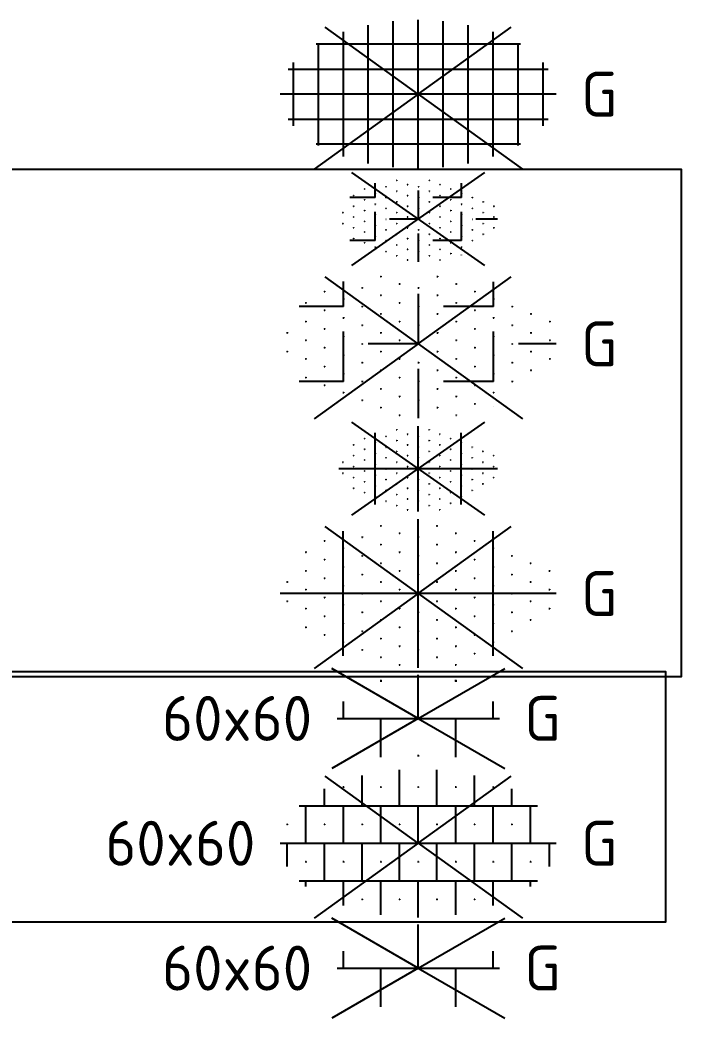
# Model space of a CAD drawing. Header units: metres. Extents: x -77 to 448, y 4806 to 5239.
# Drawn here: x 95.46 to 100.76, y 5052.04 to 5060.03 of the extents above; entities that cross this region are included whole.
import ezdxf
from ezdxf.enums import TextEntityAlignment as Align

# ---------------------------------------------------------------- set-up
doc = ezdxf.new("R2010")
doc.units = ezdxf.units.M
doc.layers.add('V-WE-VH-OPENVERHARDING_STRAATBAKSTEEN-S', color=90, linetype='Continuous', lineweight=25)
doc.styles.add('NLCS-ISO', font='NLCS-ISO.ttf')

# ---------------------------------------------------------------- blocks, each defined once
blk = doc.blocks.new('V-SVH-TEGEL_600X600_LINT_KL-SO')
for p, q in [((0, 0), (-3.464, 2)), ((0, 0), (3.464, 2)), ((0, 0), (0, 1.75)), ((-3, 0), (-3, 0.673)), ((3, 0), (3, 0.673)), ((0, 0), (-3.464, -2)), ((-3.25, 0), (3.25, 0)), ((-1.5, -1.552), (-1.5, 0)), ((0, 0), (3.464, -2)), ((1.5, -1.552), (1.5, 0))]:
    blk.add_line(p, q)
at = {"style": 'NLCS-ISO'}
blk.add_attdef('FORMAAT', text='', height=1.8, dxfattribs=at).set_placement((-4.25, 0), align=Align.MIDDLE_RIGHT)
blk.add_attdef('KLEUR', text='', height=1.8, dxfattribs=at).set_placement((4.25, 0), align=Align.MIDDLE_LEFT)
at = {"style": 'NLCS-ISO', "flags": 1}
blk.add_attdef('FUNCTIE', text='', height=1.8, dxfattribs=at).set_placement((0, -2.75), align=Align.TOP_CENTER)
blk = doc.blocks.new('V-SVH-TEGEL_600X600_LINT_STIP-SO')
for p, q in [((-0.75, 1.5), (-0.75, 2.947)), ((0.75, 1.5), (0.75, 2.947)), ((0, 0), (-3.728, 2.684)), ((-2.25, 1.5), (-2.25, 2.717)), ((0, 0), (3.728, 2.684)), ((2.25, 1.5), (2.25, 2.717)), ((-3.75, 1.5), (-3.75, 2.185)), ((-2.985, 2.25), (-3.015, 2.25)), ((-3, 2.265), (-3, 2.235)), ((-1.485, 2.25), (-1.515, 2.25)), ((-1.5, 2.265), (-1.5, 2.235)), ((0.015, 2.25), (-0.015, 2.25)), ((0, 2.265), (0, 2.235)), ((1.515, 2.25), (1.485, 2.25)), ((1.5, 2.265), (1.5, 2.235)), ((3.015, 2.25), (2.985, 2.25)), ((3, 2.265), (3, 2.235)), ((3.75, 1.5), (3.75, 2.185)), ((-4.771, 1.5), (4.771, 1.5)), ((-4.5, 0), (-4.5, 1.5)), ((-3, 0), (-3, 1.5)), ((-1.5, 0), (-1.5, 1.5)), ((0, 0), (0, 1.5)), ((1.5, 0), (1.5, 1.5)), ((3, 0), (3, 1.5)), ((4.5, 0), (4.5, 1.5)), ((-5.235, 0.75), (-5.265, 0.75)), ((-5.25, 0.765), (-5.25, 0.735)), ((-3.735, 0.75), (-3.765, 0.75)), ((-3.75, 0.765), (-3.75, 0.735)), ((-2.235, 0.75), (-2.265, 0.75)), ((-2.25, 0.765), (-2.25, 0.735)), ((-0.735, 0.75), (-0.765, 0.75)), ((-0.75, 0.765), (-0.75, 0.735)), ((0.765, 0.75), (0.735, 0.75)), ((0.75, 0.765), (0.75, 0.735)), ((2.265, 0.75), (2.235, 0.75)), ((2.25, 0.765), (2.25, 0.735)), ((3.765, 0.75), (3.735, 0.75)), ((3.75, 0.765), (3.75, 0.735)), ((-5.525, 0), (5.525, 0)), ((-5.25, -0.927), (-5.25, 0)), ((0, 0), (-4.172, -3.003)), ((-3.75, -1.5), (-3.75, 0)), ((-2.25, -1.5), (-2.25, 0)), ((-0.75, -1.5), (-0.75, 0)), ((0.75, -1.5), (0.75, 0)), ((2.25, -1.5), (2.25, 0)), ((3.75, -1.5), (3.75, 0)), ((5.25, -0.927), (5.25, 0)), ((0, 0), (4.172, -3.003)), ((-4.485, -0.75), (-4.515, -0.75)), ((-4.5, -0.735), (-4.5, -0.765)), ((-2.985, -0.75), (-3.015, -0.75)), ((-3, -0.735), (-3, -0.765)), ((-1.485, -0.75), (-1.515, -0.75)), ((-1.5, -0.735), (-1.5, -0.765)), ((0.015, -0.75), (-0.015, -0.75)), ((0, -0.735), (0, -0.765)), ((1.515, -0.75), (1.485, -0.75)), ((1.5, -0.735), (1.5, -0.765)), ((3.015, -0.75), (2.985, -0.75)), ((3, -0.735), (3, -0.765)), ((4.515, -0.75), (4.485, -0.75)), ((4.5, -0.735), (4.5, -0.765)), ((-4.771, -1.5), (4.771, -1.5)), ((-4.5, -1.726), (-4.5, -1.5)), ((-3, -2.498), (-3, -1.5)), ((-1.5, -2.863), (-1.5, -1.5)), ((0, -2.975), (0, -1.5)), ((1.5, -2.863), (1.5, -1.5)), ((3, -2.498), (3, -1.5)), ((4.5, -1.726), (4.5, -1.5)), ((-2.235, -2.25), (-2.265, -2.25)), ((-2.25, -2.235), (-2.25, -2.265)), ((-0.735, -2.25), (-0.765, -2.25)), ((-0.75, -2.235), (-0.75, -2.265)), ((0.765, -2.25), (0.735, -2.25)), ((0.75, -2.235), (0.75, -2.265)), ((2.265, -2.25), (2.235, -2.25)), ((2.25, -2.235), (2.25, -2.265))]:
    blk.add_line(p, q)
at = {"style": 'NLCS-ISO'}
blk.add_attdef('FORMAAT', text='', height=1.8, dxfattribs=at).set_placement((-6.525, 0), align=Align.MIDDLE_RIGHT)
blk.add_attdef('KLEUR', text='', height=1.8, dxfattribs=at).set_placement((6.525, 0), align=Align.MIDDLE_LEFT)
at = {"style": 'NLCS-ISO', "flags": 1}
blk.add_attdef('FUNCTIE', text='', height=1.8, dxfattribs=at).set_placement((0, -3.75), align=Align.TOP_CENTER)
blk = doc.blocks.new('V-SVH-TEGEL_600X600_LINT_STIP_KL-SO')
for p, q in [((0, 0), (-3.464, 2)), ((0, 0), (3.464, 2)), ((0, 0), (0, 1.75)), ((-1.471, 1.5), (-1.529, 1.5)), ((-1.5, 1.529), (-1.5, 1.471)), ((1.529, 1.5), (1.471, 1.5)), ((1.5, 1.529), (1.5, 1.471)), ((-3, 0), (-3, 0.673)), ((3, 0), (3, 0.673)), ((0, 0), (-3.464, -2)), ((-3.25, 0), (3.25, 0)), ((-1.5, -1.552), (-1.5, 0)), ((0, 0), (3.464, -2)), ((1.5, -1.552), (1.5, 0)), ((0.029, -1.5), (-0.029, -1.5)), ((0, -1.471), (0, -1.529))]:
    blk.add_line(p, q)
at = {"style": 'NLCS-ISO'}
blk.add_attdef('FORMAAT', text='', height=1.8, dxfattribs=at).set_placement((-4.25, 0), align=Align.MIDDLE_RIGHT)
blk.add_attdef('KLEUR', text='', height=1.8, dxfattribs=at).set_placement((4.25, 0), align=Align.MIDDLE_LEFT)
at = {"style": 'NLCS-ISO', "flags": 1}
blk.add_attdef('FUNCTIE', text='', height=1.8, dxfattribs=at).set_placement((0, -2.75), align=Align.TOP_CENTER)
blk = doc.blocks.new('V-SVH-TEGEL_BLOK_STIP_01-SO')
for p, q in [((0, 0.0152), (0, 2.975)), ((0, 0), (-3.7279, 2.6839)), ((-3.0002, 0.0152), (-3.0002, 2.4982)), ((-1.5152, 2.7152), (-1.4852, 2.7152)), ((-1.5002, 2.7302), (-1.5002, 2.7002)), ((-0.7652, 2.4152), (-0.7352, 2.4152)), ((-0.7502, 2.4302), (-0.7502, 2.4002)), ((0, 0), (3.7279, 2.6839)), ((0.735, 2.7152), (0.765, 2.7152)), ((0.75, 2.7302), (0.75, 2.7002)), ((1.485, 2.4152), (1.515, 2.4152)), ((1.5, 2.4302), (1.5, 2.4002)), ((3, 0.0152), (3, 2.4982)), ((-3.7652, 2.1152), (-3.7352, 2.1152)), ((-3.7502, 2.1302), (-3.7502, 2.1002)), ((-2.2652, 2.2652), (-2.2352, 2.2652)), ((-2.2502, 2.2802), (-2.2502, 2.2502)), ((-0.0152, 2.2652), (-0.0002, 2.2652)), ((0, 2.2802), (0, 2.2502)), ((0, 2.2652), (0.015, 2.2652)), ((2.235, 2.1152), (2.265, 2.1152)), ((2.25, 2.1302), (2.25, 2.1002)), ((-4.5152, 1.6652), (-4.4852, 1.6652)), ((-4.5002, 1.6802), (-4.5002, 1.6502)), ((-3.0152, 1.8152), (-2.9852, 1.8152)), ((-3.0002, 1.8302), (-3.0002, 1.8002)), ((-1.5152, 1.9652), (-1.4852, 1.9652)), ((-1.5002, 1.9802), (-1.5002, 1.9502)), ((-0.7652, 1.6652), (-0.7352, 1.6652)), ((-0.7502, 1.6802), (-0.7502, 1.6502)), ((0.735, 1.9652), (0.765, 1.9652)), ((0.75, 1.9802), (0.75, 1.9502)), ((1.485, 1.6652), (1.515, 1.6652)), ((1.5, 1.6802), (1.5, 1.6502)), ((2.985, 1.8152), (3.015, 1.8152)), ((3, 1.8302), (3, 1.8002)), ((-3.7652, 1.3652), (-3.7352, 1.3652)), ((-3.7502, 1.3802), (-3.7502, 1.3502)), ((-2.2652, 1.5152), (-2.2352, 1.5152)), ((-2.2502, 1.5302), (-2.2502, 1.5002)), ((-1.5152, 1.2152), (-1.4852, 1.2152)), ((-1.5002, 1.2302), (-1.5002, 1.2002)), ((-0.0152, 1.5152), (-0.0002, 1.5152)), ((0, 1.5302), (0, 1.5002)), ((0, 1.5152), (0.015, 1.5152)), ((0.735, 1.2152), (0.765, 1.2152)), ((0.75, 1.2302), (0.75, 1.2002)), ((2.235, 1.3652), (2.265, 1.3652)), ((2.25, 1.3802), (2.25, 1.3502)), ((3.735, 1.5152), (3.765, 1.5152)), ((3.75, 1.5302), (3.75, 1.5002)), ((4.485, 1.2152), (4.515, 1.2152)), ((4.5, 1.2302), (4.5, 1.2002)), ((-4.5152, 0.9152), (-4.4852, 0.9152)), ((-4.5002, 0.9302), (-4.5002, 0.9002)), ((-3.0152, 1.0652), (-2.9852, 1.0652)), ((-3.0002, 1.0802), (-3.0002, 1.0502)), ((-0.7652, 0.9152), (-0.7352, 0.9152)), ((-0.7502, 0.9302), (-0.7502, 0.9002)), ((1.485, 0.9152), (1.515, 0.9152)), ((1.5, 0.9302), (1.5, 0.9002)), ((2.985, 1.0652), (3.015, 1.0652)), ((3, 1.0802), (3, 1.0502)), ((5.235, 0.9152), (5.265, 0.9152)), ((5.25, 0.9302), (5.25, 0.9002)), ((-5.2652, 0.4652), (-5.2352, 0.4652)), ((-5.2502, 0.4802), (-5.2502, 0.4502)), ((-3.7652, 0.6152), (-3.7352, 0.6152)), ((-3.7502, 0.6302), (-3.7502, 0.6002)), ((-2.2652, 0.7652), (-2.2352, 0.7652)), ((-2.2502, 0.7802), (-2.2502, 0.7502)), ((-1.5152, 0.4652), (-1.4852, 0.4652)), ((-1.5002, 0.4802), (-1.5002, 0.4502)), ((-0.0152, 0.7652), (-0.0002, 0.7652)), ((0, 0.7802), (0, 0.7502)), ((0, 0.7652), (0.015, 0.7652)), ((0.735, 0.4652), (0.765, 0.4652)), ((0.75, 0.4802), (0.75, 0.4502)), ((2.235, 0.6152), (2.265, 0.6152)), ((2.25, 0.6302), (2.25, 0.6002)), ((3.735, 0.7652), (3.765, 0.7652)), ((3.75, 0.7802), (3.75, 0.7502)), ((4.485, 0.4652), (4.515, 0.4652)), ((4.5, 0.4802), (4.5, 0.4502)), ((-4.5152, 0.1652), (-4.4852, 0.1652)), ((-4.5002, 0.1802), (-4.5002, 0.1502)), ((0, 0), (-4.1718, -3.0035)), ((-3.0152, 0.3152), (-2.9852, 0.3152)), ((-3.0002, 0.3302), (-3.0002, 0.3002)), ((-3.0002, -2.4982), (-3.0002, 0)), ((-2.2652, 0.0152), (-2.2352, 0.0152)), ((-2.2502, 0.0302), (-2.2502, 0.0002)), ((-0.7652, 0.1652), (-0.7352, 0.1652)), ((-0.7502, 0.1802), (-0.7502, 0.1502)), ((0, -2.975), (0, 0)), ((1.485, 0.1652), (1.515, 0.1652)), ((1.5, 0.1802), (1.5, 0.1502)), ((2.985, 0.3152), (3.015, 0.3152)), ((3, 0.3302), (3, 0.3002)), ((3, -2.4982), (3, 0)), ((3.735, 0.0152), (3.765, 0.0152)), ((3.75, 0.0302), (3.75, 0.0002)), ((5.235, 0.1652), (5.265, 0.1652)), ((5.25, 0.1802), (5.25, 0.1502)), ((-0.0002, 0), (-5.525, 0)), ((-5.2652, -0.3), (-5.2352, -0.3)), ((-5.2502, -0.285), (-5.2502, -0.315)), ((-3.7652, -0.15), (-3.7352, -0.15)), ((-3.7502, -0.135), (-3.7502, -0.165)), ((-2.2652, 0), (-2.2352, 0)), ((-2.2502, 0), (-2.2502, -0.015)), ((-1.5152, -0.3), (-1.4852, -0.3)), ((-1.5002, -0.285), (-1.5002, -0.315)), ((-0.0152, 0), (-0.0002, 0)), ((0, 0), (0, -0.015)), ((0, 0), (0.015, 0)), ((5.525, 0), (0, 0)), ((0, 0), (4.1718, -3.0035)), ((0.735, -0.3), (0.765, -0.3)), ((0.75, -0.285), (0.75, -0.315)), ((2.235, -0.15), (2.265, -0.15)), ((2.25, -0.135), (2.25, -0.165)), ((3.735, 0), (3.765, 0)), ((3.75, 0), (3.75, -0.015)), ((4.485, -0.3), (4.515, -0.3)), ((4.5, -0.285), (4.5, -0.315)), ((-4.5152, -0.6), (-4.4852, -0.6)), ((-4.5002, -0.585), (-4.5002, -0.615)), ((-3.0152, -0.45), (-2.9852, -0.45)), ((-3.0002, -0.435), (-3.0002, -0.465)), ((-2.2652, -0.75), (-2.2352, -0.75)), ((-2.2502, -0.735), (-2.2502, -0.765)), ((-0.7652, -0.6), (-0.7352, -0.6)), ((-0.7502, -0.585), (-0.7502, -0.615)), ((-0.0152, -0.75), (-0.0002, -0.75)), ((0, -0.735), (0, -0.765)), ((0, -0.75), (0.015, -0.75)), ((1.485, -0.6), (1.515, -0.6)), ((1.5, -0.585), (1.5, -0.615)), ((2.985, -0.45), (3.015, -0.45)), ((3, -0.435), (3, -0.465)), ((3.735, -0.75), (3.765, -0.75)), ((3.75, -0.735), (3.75, -0.765)), ((5.235, -0.6), (5.265, -0.6)), ((5.25, -0.585), (5.25, -0.615)), ((-3.7652, -0.9), (-3.7352, -0.9)), ((-3.7502, -0.885), (-3.7502, -0.915)), ((-3.0002, -1.185), (-3.0002, -1.215)), ((-1.5152, -1.05), (-1.4852, -1.05)), ((-1.5002, -1.035), (-1.5002, -1.065)), ((0.735, -1.05), (0.765, -1.05)), ((0.75, -1.035), (0.75, -1.065)), ((2.235, -0.9), (2.265, -0.9)), ((2.25, -0.885), (2.25, -0.915)), ((3, -1.185), (3, -1.215)), ((4.485, -1.05), (4.515, -1.05)), ((4.5, -1.035), (4.5, -1.065)), ((-4.5152, -1.35), (-4.4852, -1.35)), ((-4.5002, -1.335), (-4.5002, -1.365)), ((-3.0152, -1.2), (-2.9852, -1.2)), ((-2.2652, -1.5), (-2.2352, -1.5)), ((-2.2502, -1.485), (-2.2502, -1.515)), ((-0.7652, -1.35), (-0.7352, -1.35)), ((-0.7502, -1.335), (-0.7502, -1.365)), ((-0.0152, -1.5), (-0.0002, -1.5)), ((0, -1.485), (0, -1.515)), ((0, -1.5), (0.015, -1.5)), ((1.485, -1.35), (1.515, -1.35)), ((1.5, -1.335), (1.5, -1.365)), ((2.985, -1.2), (3.015, -1.2)), ((3.735, -1.5), (3.765, -1.5)), ((3.75, -1.485), (3.75, -1.515)), ((-3.7652, -1.65), (-3.7352, -1.65)), ((-3.7502, -1.635), (-3.7502, -1.665)), ((-3.0152, -1.95), (-2.9852, -1.95)), ((-3.0002, -1.935), (-3.0002, -1.965)), ((-1.5152, -1.8), (-1.4852, -1.8)), ((-1.5002, -1.785), (-1.5002, -1.815)), ((0.735, -1.8), (0.765, -1.8)), ((0.75, -1.785), (0.75, -1.815)), ((2.235, -1.65), (2.265, -1.65)), ((2.25, -1.635), (2.25, -1.665)), ((2.985, -1.95), (3.015, -1.95)), ((3, -1.935), (3, -1.965)), ((-2.2652, -2.25), (-2.2352, -2.25)), ((-2.2502, -2.235), (-2.2502, -2.265)), ((-0.7652, -2.1), (-0.7352, -2.1)), ((-0.7502, -2.085), (-0.7502, -2.115)), ((-0.0152, -2.25), (-0.0002, -2.25)), ((0, -2.235), (0, -2.265)), ((0, -2.25), (0.015, -2.25)), ((1.485, -2.1), (1.515, -2.1)), ((1.5, -2.085), (1.5, -2.115)), ((2.25, -2.385), (2.25, -2.415)), ((-1.5152, -2.55), (-1.4852, -2.55)), ((-1.5002, -2.535), (-1.5002, -2.565)), ((0.735, -2.55), (0.765, -2.55)), ((0.75, -2.535), (0.75, -2.565)), ((2.235, -2.4), (2.265, -2.4)), ((-0.7652, -2.85), (-0.7352, -2.85)), ((-0.7502, -2.835), (-0.7502, -2.865)), ((1.485, -2.85), (1.515, -2.85)), ((1.5, -2.835), (1.5, -2.8558))]:
    blk.add_line(p, q)
at = {"style": 'NLCS-ISO'}
blk.add_attdef('FORMAAT', text='', height=1.8, dxfattribs=at).set_placement((-6.525, 0), align=Align.MIDDLE_RIGHT)
blk.add_attdef('KLEUR', text='', height=1.8, dxfattribs=at).set_placement((6.525, 0), align=Align.MIDDLE_LEFT)
at = {"style": 'NLCS-ISO', "flags": 1}
blk.add_attdef('FUNCTIE', text='', height=1.8, dxfattribs=at).set_placement((0, -3.975), align=Align.TOP_CENTER)
blk = doc.blocks.new('V-SVH-TEGEL_BLOK_STIP_01_KL-SO')
for p, q in [((-2.662244, -1.864123), (2.662244, 1.864123)), ((2.662244, -1.864123), (-2.662244, 1.864123)), ((0, 0.00874), (0, 1.710625)), ((-2.16499, 1.21624), (-2.14774, 1.21624)), ((-2.156365, 1.224865), (-2.156365, 1.207615)), ((-1.725115, 0.00874), (-1.725115, 1.436443)), ((-1.30249, 1.30249), (-1.28524, 1.30249)), ((-1.293865, 1.311115), (-1.293865, 1.293865)), ((-0.87124, 1.56124), (-0.85399, 1.56124)), ((-0.862615, 1.569865), (-0.862615, 1.552615)), ((-0.43999, 1.38874), (-0.42274, 1.38874)), ((-0.431365, 1.397365), (-0.431365, 1.380115)), ((-0.00874, 1.30249), (-0.000115, 1.30249)), ((0, 1.311115), (0, 1.293865)), ((0, 1.30249), (0.008625, 1.30249)), ((0.422625, 1.56124), (0.439875, 1.56124)), ((0.43125, 1.569865), (0.43125, 1.552615)), ((0.853875, 1.38874), (0.871125, 1.38874)), ((0.8625, 1.397365), (0.8625, 1.380115)), ((1.285125, 1.21624), (1.302375, 1.21624)), ((1.29375, 1.224865), (1.29375, 1.207615)), ((1.725, 0.00874), (1.725, 1.436483)), ((-2.59624, 0.95749), (-2.57899, 0.95749)), ((-2.587615, 0.966115), (-2.587615, 0.948865)), ((-1.73374, 1.04374), (-1.71649, 1.04374)), ((-1.725115, 1.052365), (-1.725115, 1.035115)), ((-1.30249, 0.87124), (-1.28524, 0.87124)), ((-1.293865, 0.879865), (-1.293865, 0.862615)), ((-0.87124, 1.12999), (-0.85399, 1.12999)), ((-0.862615, 1.138615), (-0.862615, 1.121365)), ((-0.43999, 0.95749), (-0.42274, 0.95749)), ((-0.431365, 0.966115), (-0.431365, 0.948865)), ((-0.00874, 0.87124), (-0.000115, 0.87124)), ((0, 0.879865), (0, 0.862615)), ((0, 0.87124), (0.008625, 0.87124)), ((0.422625, 1.12999), (0.439875, 1.12999)), ((0.43125, 1.138615), (0.43125, 1.121365)), ((0.853875, 0.95749), (0.871125, 0.95749)), ((0.8625, 0.966115), (0.8625, 0.948865)), ((1.716375, 1.04374), (1.733625, 1.04374)), ((1.725, 1.052365), (1.725, 1.035115)), ((2.147625, 0.87124), (2.164875, 0.87124)), ((2.15625, 0.879865), (2.15625, 0.862615)), ((-2.59624, 0.52624), (-2.57899, 0.52624)), ((-2.587615, 0.534865), (-2.587615, 0.517615)), ((-2.16499, 0.78499), (-2.14774, 0.78499)), ((-2.156365, 0.793615), (-2.156365, 0.776365)), ((-1.73374, 0.61249), (-1.71649, 0.61249)), ((-1.725115, 0.621115), (-1.725115, 0.603865)), ((-1.30249, 0.43999), (-1.28524, 0.43999)), ((-1.293865, 0.448615), (-1.293865, 0.431365)), ((-0.87124, 0.69874), (-0.85399, 0.69874)), ((-0.862615, 0.707365), (-0.862615, 0.690115)), ((-0.43999, 0.52624), (-0.42274, 0.52624)), ((-0.431365, 0.534865), (-0.431365, 0.517615)), ((-0.00874, 0.43999), (-0.000115, 0.43999)), ((0, 0.448615), (0, 0.431365)), ((0, 0.43999), (0.008625, 0.43999)), ((0.422625, 0.69874), (0.439875, 0.69874)), ((0.43125, 0.707365), (0.43125, 0.690115)), ((0.853875, 0.52624), (0.871125, 0.52624)), ((0.8625, 0.534865), (0.8625, 0.517615)), ((1.285125, 0.78499), (1.302375, 0.78499)), ((1.29375, 0.793615), (1.29375, 0.776365)), ((1.716375, 0.61249), (1.733625, 0.61249)), ((1.725, 0.621115), (1.725, 0.603865)), ((2.147625, 0.43999), (2.164875, 0.43999)), ((2.15625, 0.448615), (2.15625, 0.431365)), ((2.578875, 0.69874), (2.596125, 0.69874)), ((2.5875, 0.707365), (2.5875, 0.690115)), ((3.010125, 0.52624), (3.027375, 0.52624)), ((3.01875, 0.534865), (3.01875, 0.517615)), ((-3.02749, 0.26749), (-3.01024, 0.26749)), ((-3.018865, 0.276115), (-3.018865, 0.258865)), ((-2.59624, 0.09499), (-2.57899, 0.09499)), ((-2.587615, 0.103615), (-2.587615, 0.086365)), ((-2.16499, 0.35374), (-2.14774, 0.35374)), ((-2.156365, 0.362365), (-2.156365, 0.345115)), ((-1.73374, 0.18124), (-1.71649, 0.18124)), ((-1.725115, 0.189865), (-1.725115, 0.172615)), ((-1.725115, -1.436443), (-1.725115, 0)), ((-1.30249, 0.00874), (-1.28524, 0.00874)), ((-1.293865, 0.017365), (-1.293865, 0.000115)), ((-0.87124, 0.26749), (-0.85399, 0.26749)), ((-0.862615, 0.276115), (-0.862615, 0.258865)), ((-0.43999, 0.09499), (-0.42274, 0.09499)), ((-0.431365, 0.103615), (-0.431365, 0.086365)), ((0, -1.710625), (0, 0)), ((0.422625, 0.26749), (0.439875, 0.26749)), ((0.43125, 0.276115), (0.43125, 0.258865)), ((0.853875, 0.09499), (0.871125, 0.09499)), ((0.8625, 0.103615), (0.8625, 0.086365)), ((1.285125, 0.35374), (1.302375, 0.35374)), ((1.29375, 0.362365), (1.29375, 0.345115)), ((1.716375, 0.18124), (1.733625, 0.18124)), ((1.725, 0.189865), (1.725, 0.172615)), ((1.725, -1.436483), (1.725, 0)), ((2.147625, 0.00874), (2.164875, 0.00874)), ((2.15625, 0.017365), (2.15625, 0.000115)), ((2.578875, 0.26749), (2.596125, 0.26749)), ((2.5875, 0.276115), (2.5875, 0.258865)), ((3.010125, 0.09499), (3.027375, 0.09499)), ((3.01875, 0.103615), (3.01875, 0.086365)), ((-0.000115, 0), (-3.176875, 0)), ((-3.02749, -0.1725), (-3.01024, -0.1725)), ((-3.018865, -0.163875), (-3.018865, -0.181125)), ((-2.59624, -0.345), (-2.57899, -0.345)), ((-2.587615, -0.336375), (-2.587615, -0.353625)), ((-2.16499, -0.08625), (-2.14774, -0.08625)), ((-2.156365, -0.077625), (-2.156365, -0.094875)), ((-1.73374, -0.25875), (-1.71649, -0.25875)), ((-1.725115, -0.250125), (-1.725115, -0.267375)), ((-1.30249, 0), (-1.28524, 0)), ((-1.293865, 0), (-1.293865, -0.008625)), ((-0.87124, -0.1725), (-0.85399, -0.1725)), ((-0.862615, -0.163875), (-0.862615, -0.181125)), ((-0.43999, -0.345), (-0.42274, -0.345)), ((-0.431365, -0.336375), (-0.431365, -0.353625)), ((-0.00874, 0), (-0.000115, 0)), ((0, 0), (0, -0.008625)), ((0, 0), (0.008625, 0)), ((3.176875, 0), (0, 0)), ((0.422625, -0.1725), (0.439875, -0.1725)), ((0.43125, -0.163875), (0.43125, -0.181125)), ((0.853875, -0.345), (0.871125, -0.345)), ((0.8625, -0.336375), (0.8625, -0.353625)), ((1.285125, -0.08625), (1.302375, -0.08625)), ((1.29375, -0.077625), (1.29375, -0.094875)), ((1.716375, -0.25875), (1.733625, -0.25875)), ((1.725, -0.250125), (1.725, -0.267375)), ((2.147625, 0), (2.164875, 0)), ((2.15625, 0), (2.15625, -0.008625)), ((2.578875, -0.1725), (2.596125, -0.1725)), ((2.5875, -0.163875), (2.5875, -0.181125)), ((3.010125, -0.345), (3.027375, -0.345)), ((3.01875, -0.336375), (3.01875, -0.353625)), ((-2.59624, -0.77625), (-2.57899, -0.77625)), ((-2.587615, -0.767625), (-2.587615, -0.784875)), ((-2.16499, -0.5175), (-2.14774, -0.5175)), ((-2.156365, -0.508875), (-2.156365, -0.526125)), ((-1.73374, -0.69), (-1.71649, -0.69)), ((-1.725115, -0.681375), (-1.725115, -0.698625)), ((-1.30249, -0.43125), (-1.28524, -0.43125)), ((-1.293865, -0.422625), (-1.293865, -0.439875)), ((-0.87124, -0.60375), (-0.85399, -0.60375)), ((-0.862615, -0.595125), (-0.862615, -0.612375)), ((-0.43999, -0.77625), (-0.42274, -0.77625)), ((-0.431365, -0.767625), (-0.431365, -0.784875)), ((-0.00874, -0.43125), (-0.000115, -0.43125)), ((0, -0.422625), (0, -0.439875)), ((0, -0.43125), (0.008625, -0.43125)), ((0.422625, -0.60375), (0.439875, -0.60375)), ((0.43125, -0.595125), (0.43125, -0.612375)), ((0.853875, -0.77625), (0.871125, -0.77625)), ((0.8625, -0.767625), (0.8625, -0.784875)), ((1.285125, -0.5175), (1.302375, -0.5175)), ((1.29375, -0.508875), (1.29375, -0.526125)), ((1.716375, -0.69), (1.733625, -0.69)), ((1.725, -0.681375), (1.725, -0.698625)), ((2.147625, -0.43125), (2.164875, -0.43125)), ((2.15625, -0.422625), (2.15625, -0.439875)), ((2.578875, -0.60375), (2.596125, -0.60375)), ((2.5875, -0.595125), (2.5875, -0.612375)), ((-2.16499, -0.94875), (-2.14774, -0.94875)), ((-2.156365, -0.940125), (-2.156365, -0.957375)), ((-1.73374, -1.12125), (-1.71649, -1.12125)), ((-1.725115, -1.112625), (-1.725115, -1.129875)), ((-1.30249, -0.8625), (-1.28524, -0.8625)), ((-1.293865, -0.853875), (-1.293865, -0.871125)), ((-0.87124, -1.035), (-0.85399, -1.035)), ((-0.862615, -1.026375), (-0.862615, -1.043625)), ((-0.431365, -1.198875), (-0.431365, -1.216125)), ((-0.00874, -0.8625), (-0.000115, -0.8625)), ((0, -0.853875), (0, -0.871125)), ((0, -0.8625), (0.008625, -0.8625)), ((0.422625, -1.035), (0.439875, -1.035)), ((0.43125, -1.026375), (0.43125, -1.043625)), ((0.8625, -1.198875), (0.8625, -1.216125)), ((1.285125, -0.94875), (1.302375, -0.94875)), ((1.29375, -0.940125), (1.29375, -0.957375)), ((1.716375, -1.12125), (1.733625, -1.12125)), ((1.725, -1.112625), (1.725, -1.129875)), ((2.147625, -0.8625), (2.164875, -0.8625)), ((2.15625, -0.853875), (2.15625, -0.871125)), ((-1.30249, -1.29375), (-1.28524, -1.29375)), ((-1.293865, -1.285125), (-1.293865, -1.302375)), ((-0.87124, -1.46625), (-0.85399, -1.46625)), ((-0.862615, -1.457625), (-0.862615, -1.474875)), ((-0.43999, -1.2075), (-0.42274, -1.2075)), ((-0.00874, -1.29375), (-0.000115, -1.29375)), ((0, -1.285125), (0, -1.302375)), ((0, -1.29375), (0.008625, -1.29375)), ((0.422625, -1.46625), (0.439875, -1.46625)), ((0.43125, -1.457625), (0.43125, -1.474875)), ((0.853875, -1.2075), (0.871125, -1.2075)), ((1.285125, -1.38), (1.302375, -1.38)), ((1.29375, -1.371375), (1.29375, -1.388625)), ((-0.43999, -1.63875), (-0.42274, -1.63875)), ((-0.431365, -1.630125), (-0.431365, -1.647375)), ((0.853875, -1.63875), (0.871125, -1.63875)), ((0.8625, -1.630125), (0.8625, -1.642077))]:
    blk.add_line(p, q)
at = {"style": 'NLCS-ISO'}
blk.add_attdef('FORMAAT', text='', height=1.8, dxfattribs=at).set_placement((-4.25, 0), align=Align.MIDDLE_RIGHT)
blk.add_attdef('KLEUR', text='', height=1.8, dxfattribs=at).set_placement((4.25, 0), align=Align.MIDDLE_LEFT)
at = {"style": 'NLCS-ISO', "flags": 1}
blk.add_attdef('FUNCTIE', text='', height=1.8, dxfattribs=at).set_placement((0, -2.75), align=Align.TOP_CENTER)
blk = doc.blocks.new('V-SVH-TEGEL_BLOK_STIP_02-SO')
for p, q in [((0, 0), (-3.728, 2.684)), ((-3, 1.5), (-3, 2.498)), ((-1.515, 2.7), (-1.485, 2.7)), ((-1.5, 2.715), (-1.5, 2.685)), ((-0.765, 2.4), (-0.735, 2.4)), ((-0.75, 2.415), (-0.75, 2.385)), ((0, 0), (3.728, 2.684)), ((0.75, 2.7), (0.78, 2.7)), ((0.765, 2.715), (0.765, 2.685)), ((1.5, 2.4), (1.53, 2.4)), ((1.515, 2.415), (1.515, 2.385)), ((3.015, 1.5), (3.015, 2.493)), ((-3.765, 2.1), (-3.735, 2.1)), ((-3.75, 2.115), (-3.75, 2.085)), ((-2.265, 2.25), (-2.235, 2.25)), ((-2.25, 2.265), (-2.25, 2.235)), ((-0.015, 2.25), (0, 2.25)), ((0.015, 2.265), (0.015, 2.235)), ((0.015, 2.25), (0.03, 2.25)), ((0.015, 0), (0.015, 2)), ((2.25, 2.1), (2.28, 2.1)), ((2.265, 2.115), (2.265, 2.085)), ((-4.515, 1.65), (-4.485, 1.65)), ((-4.5, 1.665), (-4.5, 1.635)), ((-3.015, 1.8), (-2.985, 1.8)), ((-3, 1.815), (-3, 1.785)), ((-1.515, 1.95), (-1.485, 1.95)), ((-1.5, 1.965), (-1.5, 1.935)), ((-0.765, 1.65), (-0.735, 1.65)), ((-0.75, 1.665), (-0.75, 1.635)), ((0.75, 1.95), (0.78, 1.95)), ((0.765, 1.965), (0.765, 1.935)), ((1.5, 1.65), (1.53, 1.65)), ((1.515, 1.665), (1.515, 1.635)), ((3, 1.8), (3.03, 1.8)), ((3.015, 1.815), (3.015, 1.785)), ((-3, 1.5), (-4.771, 1.5)), ((-3.765, 1.35), (-3.735, 1.35)), ((-3.75, 1.365), (-3.75, 1.335)), ((-2.265, 1.5), (-2.235, 1.5)), ((-2.25, 1.515), (-2.25, 1.485)), ((-1.515, 1.2), (-1.485, 1.2)), ((-1.5, 1.215), (-1.5, 1.185)), ((-0.015, 1.5), (0, 1.5)), ((0.015, 1.515), (0.015, 1.485)), ((0.015, 1.5), (0.03, 1.5)), ((0.75, 1.2), (0.78, 1.2)), ((0.765, 1.215), (0.765, 1.185)), ((3.015, 1.5), (1.015, 1.5)), ((2.25, 1.35), (2.28, 1.35)), ((2.265, 1.365), (2.265, 1.335)), ((3.75, 1.5), (3.78, 1.5)), ((3.765, 1.515), (3.765, 1.485)), ((4.5, 1.2), (4.53, 1.2)), ((4.515, 1.215), (4.515, 1.185)), ((-4.515, 0.9), (-4.485, 0.9)), ((-4.5, 0.915), (-4.5, 0.885)), ((-3.015, 1.05), (-2.985, 1.05)), ((-3, 1.065), (-3, 1.035)), ((-0.765, 0.9), (-0.735, 0.9)), ((-0.75, 0.915), (-0.75, 0.885)), ((1.5, 0.9), (1.53, 0.9)), ((1.515, 0.915), (1.515, 0.885)), ((3, 1.05), (3.03, 1.05)), ((3.015, 1.065), (3.015, 1.035)), ((5.25, 0.9), (5.28, 0.9)), ((5.265, 0.915), (5.265, 0.885)), ((-5.265, 0.45), (-5.235, 0.45)), ((-5.25, 0.465), (-5.25, 0.435)), ((-3.765, 0.6), (-3.735, 0.6)), ((-3.75, 0.615), (-3.75, 0.585)), ((-3, 0), (-3, 0.5)), ((-2.265, 0.75), (-2.235, 0.75)), ((-2.25, 0.765), (-2.25, 0.735)), ((-1.515, 0.45), (-1.485, 0.45)), ((-1.5, 0.465), (-1.5, 0.435)), ((-0.015, 0.75), (0, 0.75)), ((0.015, 0.765), (0.015, 0.735)), ((0.015, 0.75), (0.03, 0.75)), ((0.75, 0.45), (0.78, 0.45)), ((0.765, 0.465), (0.765, 0.435)), ((2.25, 0.6), (2.28, 0.6)), ((2.265, 0.615), (2.265, 0.585)), ((3.015, 0), (3.015, 0.5)), ((3.75, 0.75), (3.78, 0.75)), ((3.765, 0.765), (3.765, 0.735)), ((4.5, 0.45), (4.53, 0.45)), ((4.515, 0.465), (4.515, 0.435)), ((-4.515, 0.15), (-4.485, 0.15)), ((-4.5, 0.165), (-4.5, 0.135)), ((0, 0), (-4.172, -3.003)), ((-3.015, 0.3), (-2.985, 0.3)), ((-3, 0.315), (-3, 0.285)), ((-3, -1.5), (-3, 0)), ((-2.25, 0), (-2.25, -0.015)), ((0, 0), (-2, 0)), ((-0.765, 0.15), (-0.735, 0.15)), ((-0.75, 0.165), (-0.75, 0.135)), ((1.5, 0.15), (1.53, 0.15)), ((1.515, 0.165), (1.515, 0.135)), ((3, 0.3), (3.03, 0.3)), ((3.015, 0.315), (3.015, 0.285)), ((3.015, -1.5), (3.015, 0)), ((3.765, 0), (3.765, -0.015)), ((5.525, 0), (4.015, 0)), ((5.25, 0.15), (5.28, 0.15)), ((5.265, 0.165), (5.265, 0.135)), ((-5.265, -0.3), (-5.235, -0.3)), ((-5.25, -0.285), (-5.25, -0.315)), ((-3.765, -0.15), (-3.735, -0.15)), ((-3.75, -0.135), (-3.75, -0.165)), ((-2.265, 0), (-2.235, 0)), ((-1.515, -0.3), (-1.485, -0.3)), ((-1.5, -0.285), (-1.5, -0.315)), ((0, 0), (4.172, -3.003)), ((0.75, -0.3), (0.78, -0.3)), ((0.765, -0.285), (0.765, -0.315)), ((2.25, -0.15), (2.28, -0.15)), ((2.265, -0.135), (2.265, -0.165)), ((3.75, 0), (3.78, 0)), ((4.5, -0.3), (4.53, -0.3)), ((4.515, -0.285), (4.515, -0.315)), ((-4.515, -0.6), (-4.485, -0.6)), ((-4.5, -0.585), (-4.5, -0.615)), ((-3.015, -0.45), (-2.985, -0.45)), ((-3, -0.435), (-3, -0.465)), ((-2.265, -0.75), (-2.235, -0.75)), ((-2.25, -0.735), (-2.25, -0.765)), ((-0.765, -0.6), (-0.735, -0.6)), ((-0.75, -0.585), (-0.75, -0.615)), ((-0.015, -0.75), (0, -0.75)), ((0.015, -0.735), (0.015, -0.765)), ((0.015, -0.75), (0.03, -0.75)), ((1.5, -0.6), (1.53, -0.6)), ((1.515, -0.585), (1.515, -0.615)), ((3, -0.45), (3.03, -0.45)), ((3.015, -0.435), (3.015, -0.465)), ((3.75, -0.75), (3.78, -0.75)), ((3.765, -0.735), (3.765, -0.765)), ((5.25, -0.6), (5.28, -0.6)), ((5.265, -0.585), (5.265, -0.615)), ((-3.765, -0.9), (-3.735, -0.9)), ((-3.75, -0.885), (-3.75, -0.915)), ((-3, -1.185), (-3, -1.215)), ((-1.515, -1.05), (-1.485, -1.05)), ((-1.5, -1.035), (-1.5, -1.065)), ((0.015, -2.975), (0.015, -1)), ((0.75, -1.05), (0.78, -1.05)), ((0.765, -1.035), (0.765, -1.065)), ((2.25, -0.9), (2.28, -0.9)), ((2.265, -0.885), (2.265, -0.915)), ((3.015, -1.185), (3.015, -1.215)), ((4.5, -1.05), (4.53, -1.05)), ((4.515, -1.035), (4.515, -1.065)), ((-3, -1.5), (-4.771, -1.5)), ((-4.515, -1.35), (-4.485, -1.35)), ((-4.5, -1.335), (-4.5, -1.365)), ((-3.015, -1.2), (-2.985, -1.2)), ((-2.265, -1.5), (-2.235, -1.5)), ((-2.25, -1.485), (-2.25, -1.515)), ((-0.765, -1.35), (-0.735, -1.35)), ((-0.75, -1.335), (-0.75, -1.365)), ((-0.015, -1.5), (0, -1.5)), ((0.015, -1.485), (0.015, -1.515)), ((0.015, -1.5), (0.03, -1.5)), ((3.015, -1.5), (1.015, -1.5)), ((1.5, -1.35), (1.53, -1.35)), ((1.515, -1.335), (1.515, -1.365)), ((3, -1.2), (3.03, -1.2)), ((3.75, -1.5), (3.78, -1.5)), ((3.765, -1.485), (3.765, -1.515)), ((-3.765, -1.65), (-3.735, -1.65)), ((-3.75, -1.635), (-3.75, -1.665)), ((-3.015, -1.95), (-2.985, -1.95)), ((-3, -1.935), (-3, -1.965)), ((-1.515, -1.8), (-1.485, -1.8)), ((-1.5, -1.785), (-1.5, -1.815)), ((0.75, -1.8), (0.78, -1.8)), ((0.765, -1.785), (0.765, -1.815)), ((2.25, -1.65), (2.28, -1.65)), ((2.265, -1.635), (2.265, -1.665)), ((3, -1.95), (3.03, -1.95)), ((3.015, -1.935), (3.015, -1.965)), ((-2.265, -2.25), (-2.235, -2.25)), ((-2.25, -2.235), (-2.25, -2.265)), ((-0.765, -2.1), (-0.735, -2.1)), ((-0.75, -2.085), (-0.75, -2.115)), ((-0.015, -2.25), (0, -2.25)), ((0.015, -2.235), (0.015, -2.265)), ((0.015, -2.25), (0.03, -2.25)), ((1.5, -2.1), (1.53, -2.1)), ((1.515, -2.085), (1.515, -2.115)), ((2.265, -2.385), (2.265, -2.415)), ((-1.515, -2.55), (-1.485, -2.55)), ((-1.5, -2.535), (-1.5, -2.565)), ((0.75, -2.55), (0.78, -2.55)), ((0.765, -2.535), (0.765, -2.565)), ((2.25, -2.4), (2.28, -2.4)), ((3.015, -2.505), (3.015, -2.5)), ((-0.765, -2.85), (-0.735, -2.85)), ((-0.75, -2.835), (-0.75, -2.865)), ((1.5, -2.85), (1.53, -2.85)), ((1.515, -2.835), (1.515, -2.855))]:
    blk.add_line(p, q)
at = {"style": 'NLCS-ISO'}
blk.add_attdef('FORMAAT', text='', height=1.8, dxfattribs=at).set_placement((-6.525, 0), align=Align.MIDDLE_RIGHT)
blk.add_attdef('KLEUR', text='', height=1.8, dxfattribs=at).set_placement((6.525, 0), align=Align.MIDDLE_LEFT)
at = {"style": 'NLCS-ISO', "flags": 1}
blk.add_attdef('FUNCTIE', text='', height=1.8, dxfattribs=at).set_placement((0.089, -3.971), align=Align.TOP_CENTER)
blk = doc.blocks.new('V-SVH-TEGEL_BLOK_STIP_02_KL-SO')
for p, q in [((-2.662244, -1.864123), (2.662244, 1.864123)), ((2.662244, -1.864123), (-2.662244, 1.864123)), ((-2.164875, 1.2075), (-2.147625, 1.2075)), ((-2.15625, 1.216125), (-2.15625, 1.198875)), ((-1.725, 0.8625), (-1.725, 1.436483)), ((-1.302375, 1.29375), (-1.285125, 1.29375)), ((-1.29375, 1.302375), (-1.29375, 1.285125)), ((-0.871125, 1.5525), (-0.853875, 1.5525)), ((-0.8625, 1.561125), (-0.8625, 1.543875)), ((-0.439875, 1.38), (-0.422625, 1.38)), ((-0.43125, 1.388625), (-0.43125, 1.371375)), ((-0.008625, 1.29375), (0, 1.29375)), ((0.008625, 1.302375), (0.008625, 1.285125)), ((0.008625, 1.29375), (0.01725, 1.29375)), ((0.43125, 1.5525), (0.4485, 1.5525)), ((0.439875, 1.561125), (0.439875, 1.543875)), ((0.8625, 1.38), (0.87975, 1.38)), ((0.871125, 1.388625), (0.871125, 1.371375)), ((1.29375, 1.2075), (1.311, 1.2075)), ((1.302375, 1.216125), (1.302375, 1.198875)), ((1.733625, 0.8625), (1.733625, 1.433469)), ((-1.725, 0.8625), (-2.743505, 0.8625)), ((-2.596125, 0.94875), (-2.578875, 0.94875)), ((-2.5875, 0.957375), (-2.5875, 0.940125)), ((-1.733625, 1.035), (-1.716375, 1.035)), ((-1.725, 1.043625), (-1.725, 1.026375)), ((-1.302375, 0.8625), (-1.285125, 0.8625)), ((-1.29375, 0.871125), (-1.29375, 0.853875)), ((-0.871125, 1.12125), (-0.853875, 1.12125)), ((-0.8625, 1.129875), (-0.8625, 1.112625)), ((-0.439875, 0.94875), (-0.422625, 0.94875)), ((-0.43125, 0.957375), (-0.43125, 0.940125)), ((-0.008625, 0.8625), (0, 0.8625)), ((0.008625, 0), (0.008625, 1.15)), ((0.008625, 0.871125), (0.008625, 0.853875)), ((0.008625, 0.8625), (0.01725, 0.8625)), ((0.43125, 1.12125), (0.4485, 1.12125)), ((0.439875, 1.129875), (0.439875, 1.112625)), ((1.733625, 0.8625), (0.583625, 0.8625)), ((0.8625, 0.94875), (0.87975, 0.94875)), ((0.871125, 0.957375), (0.871125, 0.940125)), ((1.725, 1.035), (1.74225, 1.035)), ((1.733625, 1.043625), (1.733625, 1.026375)), ((2.15625, 0.8625), (2.1735, 0.8625)), ((2.164875, 0.871125), (2.164875, 0.853875)), ((-2.596125, 0.5175), (-2.578875, 0.5175)), ((-2.5875, 0.526125), (-2.5875, 0.508875)), ((-2.164875, 0.77625), (-2.147625, 0.77625)), ((-2.15625, 0.784875), (-2.15625, 0.767625)), ((-1.733625, 0.60375), (-1.716375, 0.60375)), ((-1.725, 0.612375), (-1.725, 0.595125)), ((-1.302375, 0.43125), (-1.285125, 0.43125)), ((-1.29375, 0.439875), (-1.29375, 0.422625)), ((-0.871125, 0.69), (-0.853875, 0.69)), ((-0.8625, 0.698625), (-0.8625, 0.681375)), ((-0.439875, 0.5175), (-0.422625, 0.5175)), ((-0.43125, 0.526125), (-0.43125, 0.508875)), ((-0.008625, 0.43125), (0, 0.43125)), ((0.008625, 0.439875), (0.008625, 0.422625)), ((0.008625, 0.43125), (0.01725, 0.43125)), ((0.43125, 0.69), (0.4485, 0.69)), ((0.439875, 0.698625), (0.439875, 0.681375)), ((0.8625, 0.5175), (0.87975, 0.5175)), ((0.871125, 0.526125), (0.871125, 0.508875)), ((1.29375, 0.77625), (1.311, 0.77625)), ((1.302375, 0.784875), (1.302375, 0.767625)), ((1.725, 0.60375), (1.74225, 0.60375)), ((1.733625, 0.612375), (1.733625, 0.595125)), ((2.15625, 0.43125), (2.1735, 0.43125)), ((2.164875, 0.439875), (2.164875, 0.422625)), ((2.5875, 0.69), (2.60475, 0.69)), ((2.596125, 0.698625), (2.596125, 0.681375)), ((3.01875, 0.5175), (3.036, 0.5175)), ((3.027375, 0.526125), (3.027375, 0.508875)), ((-3.027375, 0.25875), (-3.010125, 0.25875)), ((-3.01875, 0.267375), (-3.01875, 0.250125)), ((-2.596125, 0.08625), (-2.578875, 0.08625)), ((-2.5875, 0.094875), (-2.5875, 0.077625)), ((-2.164875, 0.345), (-2.147625, 0.345)), ((-2.15625, 0.353625), (-2.15625, 0.336375)), ((-1.733625, 0.1725), (-1.716375, 0.1725)), ((-1.725, 0), (-1.725, 0.2875)), ((-1.725, 0.181125), (-1.725, 0.163875)), ((-1.725, -0.8625), (-1.725, 0)), ((-1.29375, 0), (-1.29375, -0.008625)), ((0, 0), (-1.15, 0)), ((-0.871125, 0.25875), (-0.853875, 0.25875)), ((-0.8625, 0.267375), (-0.8625, 0.250125)), ((-0.439875, 0.08625), (-0.422625, 0.08625)), ((-0.43125, 0.094875), (-0.43125, 0.077625)), ((0.43125, 0.25875), (0.4485, 0.25875)), ((0.439875, 0.267375), (0.439875, 0.250125)), ((0.8625, 0.08625), (0.87975, 0.08625)), ((0.871125, 0.094875), (0.871125, 0.077625)), ((1.29375, 0.345), (1.311, 0.345)), ((1.302375, 0.353625), (1.302375, 0.336375)), ((1.725, 0.1725), (1.74225, 0.1725)), ((1.733625, 0), (1.733625, 0.2875)), ((1.733625, 0.181125), (1.733625, 0.163875)), ((1.733625, -0.8625), (1.733625, 0)), ((2.164875, 0), (2.164875, -0.008625)), ((3.176875, 0), (2.308625, 0)), ((2.5875, 0.25875), (2.60475, 0.25875)), ((2.596125, 0.267375), (2.596125, 0.250125)), ((3.01875, 0.08625), (3.036, 0.08625)), ((3.027375, 0.094875), (3.027375, 0.077625)), ((-3.027375, -0.1725), (-3.010125, -0.1725)), ((-3.01875, -0.163875), (-3.01875, -0.181125)), ((-2.596125, -0.345), (-2.578875, -0.345)), ((-2.5875, -0.336375), (-2.5875, -0.353625)), ((-2.164875, -0.08625), (-2.147625, -0.08625)), ((-2.15625, -0.077625), (-2.15625, -0.094875)), ((-1.733625, -0.25875), (-1.716375, -0.25875)), ((-1.725, -0.250125), (-1.725, -0.267375)), ((-1.302375, 0), (-1.285125, 0)), ((-0.871125, -0.1725), (-0.853875, -0.1725)), ((-0.8625, -0.163875), (-0.8625, -0.181125)), ((-0.439875, -0.345), (-0.422625, -0.345)), ((-0.43125, -0.336375), (-0.43125, -0.353625)), ((0.43125, -0.1725), (0.4485, -0.1725)), ((0.439875, -0.163875), (0.439875, -0.181125)), ((0.8625, -0.345), (0.87975, -0.345)), ((0.871125, -0.336375), (0.871125, -0.353625)), ((1.29375, -0.08625), (1.311, -0.08625)), ((1.302375, -0.077625), (1.302375, -0.094875)), ((1.725, -0.25875), (1.74225, -0.25875)), ((1.733625, -0.250125), (1.733625, -0.267375)), ((2.15625, 0), (2.1735, 0)), ((2.5875, -0.1725), (2.60475, -0.1725)), ((2.596125, -0.163875), (2.596125, -0.181125)), ((3.01875, -0.345), (3.036, -0.345)), ((3.027375, -0.336375), (3.027375, -0.353625)), ((-2.596125, -0.77625), (-2.578875, -0.77625)), ((-2.5875, -0.767625), (-2.5875, -0.784875)), ((-2.164875, -0.5175), (-2.147625, -0.5175)), ((-2.15625, -0.508875), (-2.15625, -0.526125)), ((-1.733625, -0.69), (-1.716375, -0.69)), ((-1.725, -0.681375), (-1.725, -0.698625)), ((-1.302375, -0.43125), (-1.285125, -0.43125)), ((-1.29375, -0.422625), (-1.29375, -0.439875)), ((-0.871125, -0.60375), (-0.853875, -0.60375)), ((-0.8625, -0.595125), (-0.8625, -0.612375)), ((-0.439875, -0.77625), (-0.422625, -0.77625)), ((-0.43125, -0.767625), (-0.43125, -0.784875)), ((-0.008625, -0.43125), (0, -0.43125)), ((0.008625, -0.422625), (0.008625, -0.439875)), ((0.008625, -0.43125), (0.01725, -0.43125)), ((0.008625, -1.710619), (0.008625, -0.575)), ((0.43125, -0.60375), (0.4485, -0.60375)), ((0.439875, -0.595125), (0.439875, -0.612375)), ((0.8625, -0.77625), (0.87975, -0.77625)), ((0.871125, -0.767625), (0.871125, -0.784875)), ((1.29375, -0.5175), (1.311, -0.5175)), ((1.302375, -0.508875), (1.302375, -0.526125)), ((1.725, -0.69), (1.74225, -0.69)), ((1.733625, -0.681375), (1.733625, -0.698625)), ((2.15625, -0.43125), (2.1735, -0.43125)), ((2.164875, -0.422625), (2.164875, -0.439875)), ((2.5875, -0.60375), (2.60475, -0.60375)), ((2.596125, -0.595125), (2.596125, -0.612375)), ((-1.725, -0.8625), (-2.743505, -0.8625)), ((-2.164875, -0.94875), (-2.147625, -0.94875)), ((-2.15625, -0.940125), (-2.15625, -0.957375)), ((-1.733625, -1.12125), (-1.716375, -1.12125)), ((-1.725, -1.112625), (-1.725, -1.129875)), ((-1.302375, -0.8625), (-1.285125, -0.8625)), ((-1.29375, -0.853875), (-1.29375, -0.871125)), ((-0.871125, -1.035), (-0.853875, -1.035)), ((-0.8625, -1.026375), (-0.8625, -1.043625)), ((-0.43125, -1.198875), (-0.43125, -1.216125)), ((-0.008625, -0.8625), (0, -0.8625)), ((0.008625, -0.853875), (0.008625, -0.871125)), ((0.008625, -0.8625), (0.01725, -0.8625)), ((0.43125, -1.035), (0.4485, -1.035)), ((0.439875, -1.026375), (0.439875, -1.043625)), ((1.733625, -0.8625), (0.583625, -0.8625)), ((0.871125, -1.198875), (0.871125, -1.216125)), ((1.29375, -0.94875), (1.311, -0.94875)), ((1.302375, -0.940125), (1.302375, -0.957375)), ((1.725, -1.12125), (1.74225, -1.12125)), ((1.733625, -1.112625), (1.733625, -1.129875)), ((2.15625, -0.8625), (2.1735, -0.8625)), ((2.164875, -0.853875), (2.164875, -0.871125)), ((-1.302375, -1.29375), (-1.285125, -1.29375)), ((-1.29375, -1.285125), (-1.29375, -1.302375)), ((-0.871125, -1.46625), (-0.853875, -1.46625)), ((-0.8625, -1.457625), (-0.8625, -1.474875)), ((-0.439875, -1.2075), (-0.422625, -1.2075)), ((-0.008625, -1.29375), (0, -1.29375)), ((0.008625, -1.285125), (0.008625, -1.302375)), ((0.008625, -1.29375), (0.01725, -1.29375)), ((0.43125, -1.46625), (0.4485, -1.46625)), ((0.439875, -1.457625), (0.439875, -1.474875)), ((0.8625, -1.2075), (0.87975, -1.2075)), ((1.29375, -1.38), (1.311, -1.38)), ((1.302375, -1.371375), (1.302375, -1.388625)), ((1.733625, -1.440382), (1.733625, -1.4375)), ((-0.439875, -1.63875), (-0.422625, -1.63875)), ((-0.43125, -1.630125), (-0.43125, -1.647375)), ((0.8625, -1.63875), (0.87975, -1.63875)), ((0.871125, -1.630125), (0.871125, -1.641635))]:
    blk.add_line(p, q)
at = {"style": 'NLCS-ISO'}
blk.add_attdef('FORMAAT', text='', height=1.8, dxfattribs=at).set_placement((-4.25, 0), align=Align.MIDDLE_RIGHT)
blk.add_attdef('KLEUR', text='', height=1.8, dxfattribs=at).set_placement((4.25, 0), align=Align.MIDDLE_LEFT)
at = {"style": 'NLCS-ISO', "flags": 1}
blk.add_attdef('FUNCTIE', text='', height=1.8, dxfattribs=at).set_placement((0, -2.75), align=Align.TOP_CENTER)
blk = doc.blocks.new('V-SVH-TEGEL_VARIABEL_BLOK-SO')
for p, q in [((-1, 2), (-1, 2.926)), ((0, 2), (0, 2.975)), ((1, 2), (1, 2.926)), ((0, 0), (-3.728, 2.684)), ((-3, 2), (-3, 2.498)), ((-2, 2), (-2, 2.773)), ((0, 0), (3.728, 2.684)), ((2, 2), (2, 2.773)), ((3, 2), (3, 2.498)), ((-4, 2), (-4.09, 2)), ((-4, 2), (-4, 2.052)), ((-4, 0), (-4, 2)), ((-2, 2), (-4, 2)), ((-3, 0), (-3, 2)), ((-2, 0), (-2, 2)), ((0, 2), (-2, 2)), ((-1, 0), (-1, 2)), ((0, 0), (0, 2)), ((2, 2), (0, 2)), ((1, 0), (1, 2)), ((2, 0), (2, 2)), ((4, 2), (2, 2)), ((3, 0), (3, 2)), ((4, 2), (4, 2.052)), ((4, 0), (4, 2)), ((4.09, 2), (4, 2)), ((-5, 0), (-5, 1.266)), ((5, 0), (5, 1.266)), ((-5.204, 1), (5.204, 1)), ((0, 0), (-4.172, -3.003)), ((-4, 0), (-5.525, 0)), ((-5, -1.266), (-5, 0)), ((-4, -2), (-4, 0)), ((-2, 0), (-4, 0)), ((-3, -2), (-3, 0)), ((-2, -2), (-2, 0)), ((0, 0), (-2, 0)), ((-1, -2), (-1, 0)), ((0, -2), (0, 0)), ((2, 0), (0, 0)), ((0, 0), (4.172, -3.003)), ((1, -2), (1, 0)), ((2, -2), (2, 0)), ((4, 0), (2, 0)), ((3, -2), (3, 0)), ((4, -2), (4, 0)), ((5.525, 0), (4, 0)), ((5, -1.266), (5, 0)), ((-5.204, -1), (5.204, -1)), ((-4, -2), (-4.09, -2)), ((-4, -2.052), (-4, -2)), ((-2, -2), (-4, -2)), ((-3, -2.498), (-3, -2)), ((-2, -2.773), (-2, -2)), ((0, -2), (-2, -2)), ((-1, -2.926), (-1, -2)), ((0, -2.975), (0, -2)), ((2, -2), (0, -2)), ((1, -2.926), (1, -2)), ((2, -2.773), (2, -2)), ((4, -2), (2, -2)), ((3, -2.498), (3, -2)), ((4, -2.052), (4, -2)), ((4.09, -2), (4, -2))]:
    blk.add_line(p, q)
at = {"style": 'NLCS-ISO'}
blk.add_attdef('FORMAAT', text='', height=1.8, dxfattribs=at).set_placement((-6.525, 0), align=Align.MIDDLE_RIGHT)
blk.add_attdef('KLEUR', text='', height=1.8, dxfattribs=at).set_placement((6.525, 0), align=Align.MIDDLE_LEFT)
at = {"style": 'NLCS-ISO', "flags": 1}
blk.add_attdef('FUNCTIE', text='', height=1.8, dxfattribs=at).set_placement((0, -3.975), align=Align.TOP_CENTER)

msp = doc.modelspace()

# ---------------------------------------------------------------- linework, layer by layer
at = {"color": 2}
for points in [[(91.3431, 5058.8397), (100.7586, 5058.8397), (100.7586, 5054.7736), (91.3431, 5054.7736)], [(89.7436, 5054.8163), (100.6338, 5054.8163), (100.6338, 5052.8079), (89.7436, 5052.8079)]]:
    msp.add_lwpolyline(points, close=True, dxfattribs=at)

# ---------------------------------------------------------------- block references
at = {"layer": 'V-WE-VH-OPENVERHARDING_STRAATBAKSTEEN-S', "xscale": 0.2, "yscale": 0.2, "zscale": 0.2}
for name, p, values in [('V-SVH-TEGEL_VARIABEL_BLOK-SO', (98.6537, 5059.4393), {'KLEUR': 'G'}), ('V-SVH-TEGEL_BLOK_STIP_02-SO', (98.6537, 5057.4393), {'KLEUR': 'G'}), ('V-SVH-TEGEL_BLOK_STIP_01-SO', (98.6537, 5055.4393), {'KLEUR': 'G'}), ('V-SVH-TEGEL_600X600_LINT_STIP_KL-SO', (98.6537, 5054.4393), {'FORMAAT': '60x60', 'KLEUR': 'G'}), ('V-SVH-TEGEL_600X600_LINT_STIP-SO', (98.6537, 5053.4393), {'FORMAAT': '60x60', 'KLEUR': 'G'}), ('V-SVH-TEGEL_600X600_LINT_KL-SO', (98.6537, 5052.4393), {'FORMAAT': '60x60', 'KLEUR': 'G'})]:
    msp.add_blockref(name, p, dxfattribs=at).add_auto_attribs(values)
for name, p in [('V-SVH-TEGEL_BLOK_STIP_02_KL-SO', (98.6537, 5058.4393)), ('V-SVH-TEGEL_BLOK_STIP_01_KL-SO', (98.6537, 5056.4393))]:
    msp.add_blockref(name, p, dxfattribs=at)

doc.saveas('drawing.dxf')
